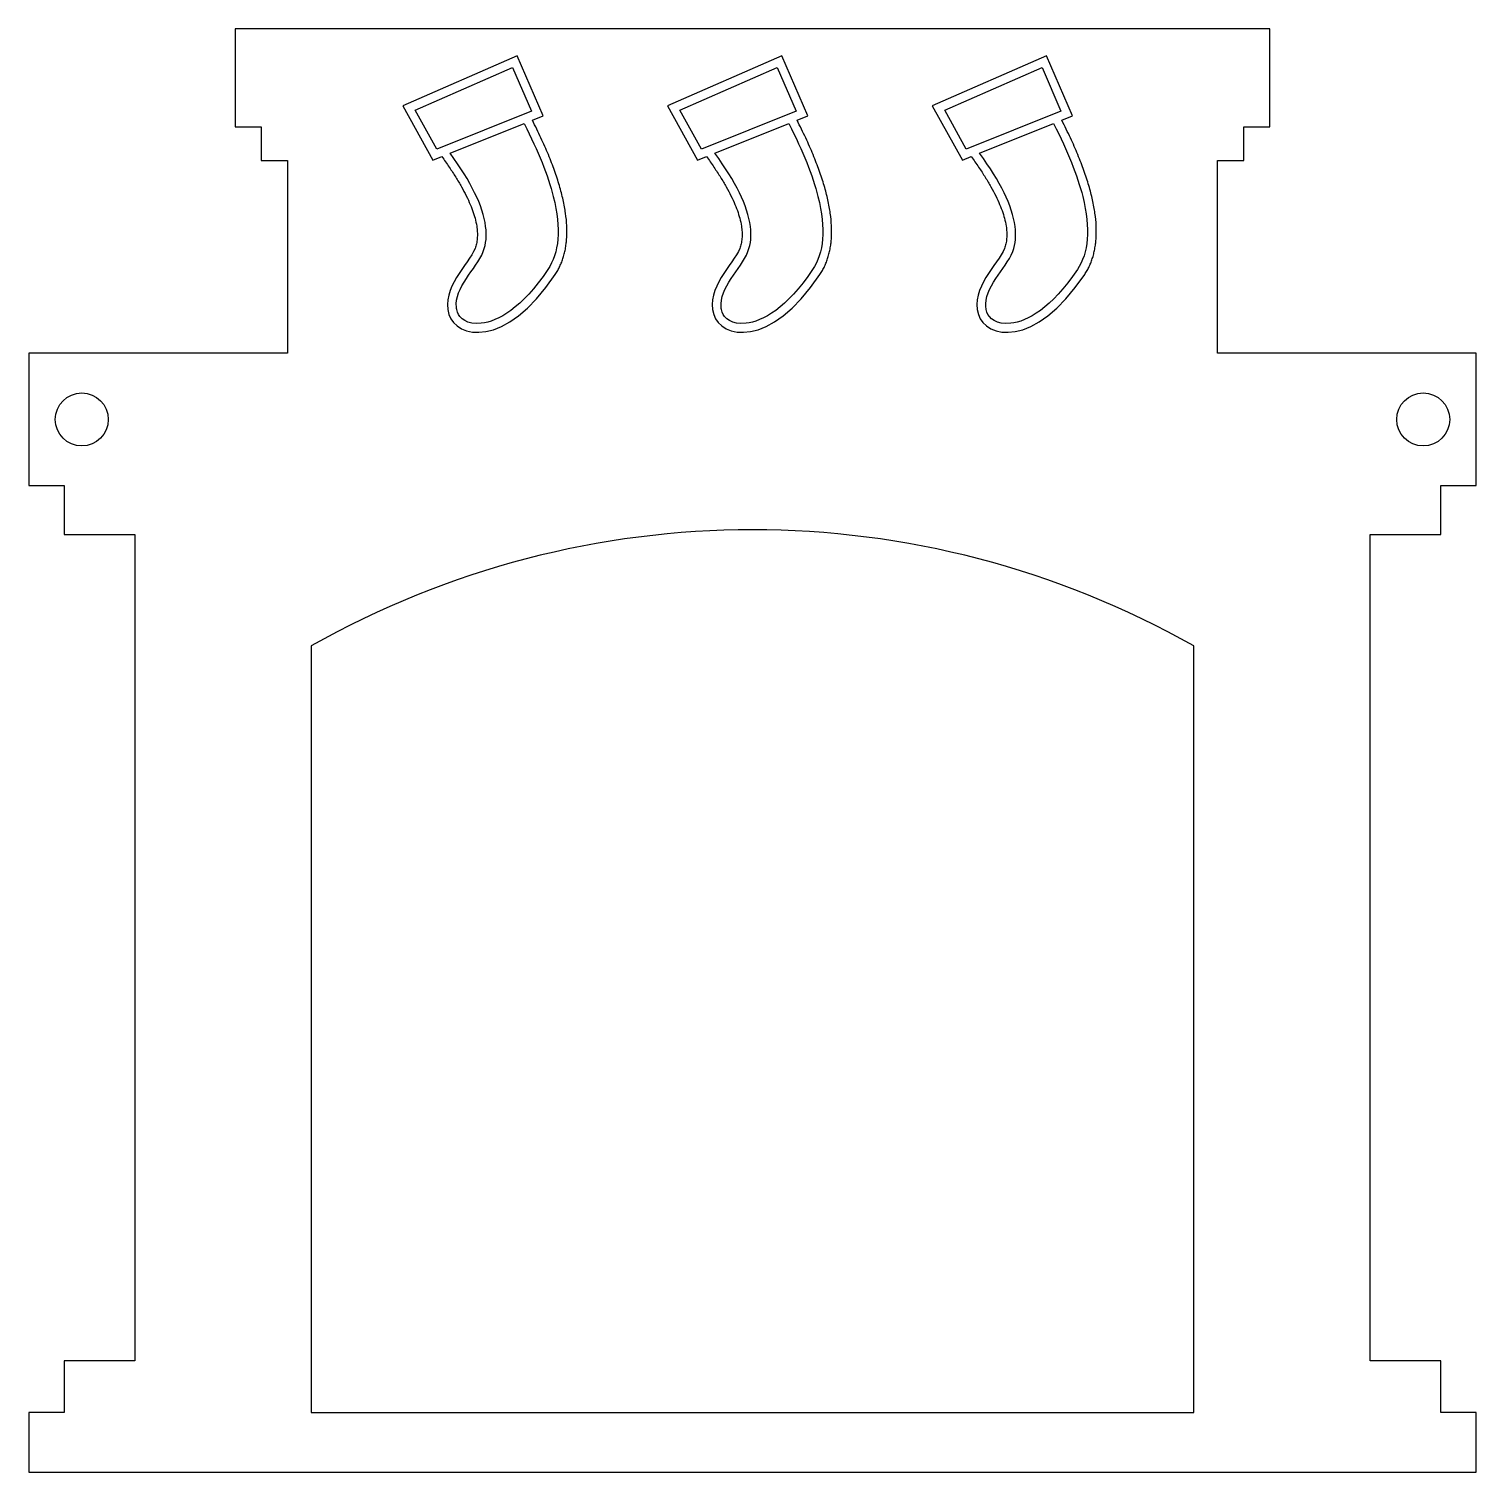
# Model space of a CAD drawing. Header units: millimetres. Extents: x -41 to 41, y -3.4 to 78.4.
import ezdxf

# ---------------------------------------------------------------- set-up
doc = ezdxf.new("R2010")
doc.units = ezdxf.units.MM
doc.layers.get('0').update_dxf_attribs({"linetype": 'CONTINUOUS'})

msp = doc.modelspace()

# ---------------------------------------------------------------- linework, layer by layer
for p, q in [((-13.336, 76.849), (-19.812, 74.008)), ((-11.859, 73.44), (-13.336, 76.849)), ((1.664, 76.849), (-4.812, 74.008)), ((3.141, 73.44), (1.664, 76.849)), ((16.664, 76.849), (10.188, 74.008)), ((18.141, 73.44), (16.664, 76.849)), ((-19.812, 74.008), (-18.108, 70.941)), ((-4.812, 74.008), (-3.108, 70.941)), ((10.188, 74.008), (11.892, 70.941)), ((-17.128, 71.333), (-12.939, 73.008)), ((-12.473, 73.195), (-11.859, 73.44)), ((-2.128, 71.333), (2.061, 73.008)), ((2.527, 73.195), (3.141, 73.44)), ((12.872, 71.333), (17.061, 73.008)), ((17.527, 73.195), (18.141, 73.44)), ((-18.108, 70.941), (-17.607, 71.141)), ((-3.108, 70.941), (-2.607, 71.141)), ((11.892, 70.941), (12.393, 71.141))]:
    msp.add_line(p, q)
for points in [[(29.308, 78.371), (-29.308, 78.371), (-29.308, 72.82), (-27.85, 72.82), (-27.85, 70.912), (-26.343, 70.912), (-26.343, 60), (-41, 60), (-41, 52.5), (-39, 52.5), (-39, 49.735), (-35, 49.735), (-35, 2.92), (-39, 2.92), (-39, 0), (-41, 0), (-41, -3.375), (41, -3.375), (41, 0), (39, 0), (39, 2.92), (35, 2.92), (35, 49.735), (39, 49.735), (39, 52.5), (41, 52.5), (41, 60), (26.343, 60), (26.343, 70.912), (27.85, 70.912), (27.85, 72.82), (29.308, 72.82)], [(-19.109, 73.771), (-13.595, 76.189), (-12.522, 73.713), (-17.885, 71.568)], [(-4.109, 73.771), (1.405, 76.189), (2.478, 73.713), (-2.885, 71.568)], [(10.891, 73.771), (16.405, 76.189), (17.478, 73.713), (12.115, 71.568)]]:
    msp.add_lwpolyline(points, close=True)
msp.add_lwpolyline([(25, 43.419, 0.263241), (-25, 43.419), (-25, 0), (25, 0)], format="xyb", close=True)
for centre in [(-38.005, 56.25), (38.005, 56.25)]:
    msp.add_circle(centre, 1.5)
for points, knots in [([(-12.939, 73.008), (-12.136, 71.447), (-11.587, 70.066), (-11.289, 68.876), (-10.826, 67.031), (-10.965, 65.684), (-11.593, 64.742)], [-0.9926846, -0.9926846, -0.9926846, -0.9926846, -0.603544, -0.603544, -0.603544, 0, 0, 0, 0]), ([(2.061, 73.008), (2.864, 71.447), (3.413, 70.066), (3.711, 68.876), (4.174, 67.031), (4.035, 65.684), (3.407, 64.742)], [-0.9926846, -0.9926846, -0.9926846, -0.9926846, -0.603544, -0.603544, -0.603544, 0, 0, 0, 0]), ([(17.061, 73.008), (17.864, 71.447), (18.413, 70.066), (18.711, 68.876), (19.174, 67.031), (19.035, 65.684), (18.407, 64.742)], [-0.9926846, -0.9926846, -0.9926846, -0.9926846, -0.603544, -0.603544, -0.603544, 0, 0, 0, 0]), ([(-15.255, 65.764), (-15.09, 66.196), (-15.053, 66.679), (-15.121, 67.189), (-15.277, 68.364), (-15.96, 69.717), (-17.128, 71.333)], [-1, -1, -1, -1, -0.7164341, -0.7164341, -0.7164341, -0.0633857, -0.0633857, -0.0633857, -0.0633857]), ([(-0.255, 65.764), (-0.09, 66.196), (-0.053, 66.679), (-0.121, 67.189), (-0.277, 68.364), (-0.96, 69.717), (-2.128, 71.333)], [-1, -1, -1, -1, -0.7164341, -0.7164341, -0.7164341, -0.0633857, -0.0633857, -0.0633857, -0.0633857]), ([(14.745, 65.764), (14.91, 66.196), (14.947, 66.679), (14.879, 67.189), (14.723, 68.364), (14.04, 69.717), (12.872, 71.333)], [-1, -1, -1, -1, -0.7164341, -0.7164341, -0.7164341, -0.0633857, -0.0633857, -0.0633857, -0.0633857]), ([(-16.72, 62.336), (-16.748, 62.428), (-16.766, 62.517), (-16.775, 62.604), (-16.834, 63.141), (-16.577, 63.684), (-16.212, 64.238), (-15.878, 64.745), (-15.466, 65.208), (-15.255, 65.764)], [-1, -1, -1, -1, -0.9217621, -0.9217621, -0.9217621, -0.4407643, -0.4407643, -0.4407643, -0.0000001, -0.0000001, -0.0000001, -0.0000001]), ([(-1.72, 62.336), (-1.748, 62.428), (-1.766, 62.517), (-1.775, 62.604), (-1.834, 63.141), (-1.577, 63.684), (-1.212, 64.238), (-0.878, 64.745), (-0.466, 65.208), (-0.255, 65.764)], [-1, -1, -1, -1, -0.9217621, -0.9217621, -0.9217621, -0.4407643, -0.4407643, -0.4407643, -0.0000001, -0.0000001, -0.0000001, -0.0000001]), ([(13.28, 62.336), (13.252, 62.428), (13.234, 62.517), (13.225, 62.604), (13.166, 63.141), (13.423, 63.684), (13.788, 64.238), (14.122, 64.745), (14.534, 65.208), (14.745, 65.764)], [-1, -1, -1, -1, -0.9217621, -0.9217621, -0.9217621, -0.4407643, -0.4407643, -0.4407643, -0.0000001, -0.0000001, -0.0000001, -0.0000001]), ([(-11.593, 64.742), (-13.059, 62.543), (-14.448, 61.793), (-15.366, 61.696), (-16.175, 61.611), (-16.614, 61.984), (-16.72, 62.336)], [-1, -1, -1, -1, -0.4683996, -0.4683996, -0.4683996, -0.0000004, -0.0000004, -0.0000004, -0.0000004]), ([(3.407, 64.742), (1.941, 62.543), (0.552, 61.793), (-0.366, 61.696), (-1.175, 61.611), (-1.614, 61.984), (-1.72, 62.336)], [-1, -1, -1, -1, -0.4683996, -0.4683996, -0.4683996, -0.0000004, -0.0000004, -0.0000004, -0.0000004]), ([(18.407, 64.742), (16.941, 62.543), (15.552, 61.793), (14.634, 61.696), (13.825, 61.611), (13.386, 61.984), (13.28, 62.336)], [-1, -1, -1, -1, -0.4683996, -0.4683996, -0.4683996, -0.0000004, -0.0000004, -0.0000004, -0.0000004])]:
    msp.add_open_spline(points, degree=3, knots=knots)
for points, degree in [([(-11.177, 64.464), (-9.379, 67.162), (-12.473, 73.195)], 2), ([(3.823, 64.464), (5.621, 67.162), (2.527, 73.195)], 2), ([(18.823, 64.464), (20.621, 67.162), (17.527, 73.195)], 2), ([(-17.607, 71.141), (-15.068, 67.659), (-15.722, 65.941)], 2), ([(-2.607, 71.141), (-0.068, 67.659), (-0.722, 65.941)], 2), ([(12.393, 71.141), (14.932, 67.659), (14.278, 65.941)], 2), ([(-15.722, 65.941), (-16.08, 65), (-17.664, 63.738), (-17.199, 62.192)], 3), ([(-0.722, 65.941), (-1.08, 65), (-2.664, 63.738), (-2.199, 62.192)], 3), ([(14.278, 65.941), (13.92, 65), (12.336, 63.738), (12.801, 62.192)], 3), ([(-17.199, 62.192), (-16.802, 60.872), (-14.031, 60.184), (-11.177, 64.464)], 3), ([(-2.199, 62.192), (-1.802, 60.872), (0.969, 60.184), (3.823, 64.464)], 3), ([(12.801, 62.192), (13.198, 60.872), (15.969, 60.184), (18.823, 64.464)], 3)]:
    msp.add_open_spline(points, degree=degree)

doc.saveas('drawing.dxf')
